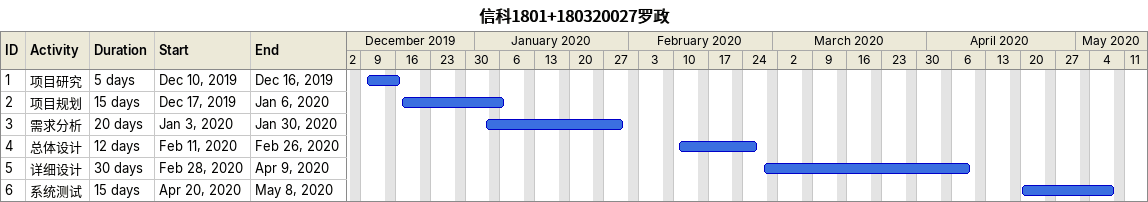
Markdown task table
信科1801+180320027罗政

| ID | Task | Duration | Start | Finish |
|---|---|---|---|---|
| 1 | 项目研究 | 5d | 2019-12-10 | 2019-12-16 |
| 2 | 项目规划 | 15d | 2019-12-17 | 2020-01-06 |
| 3 | 需求分析 | 20d | 2020-01-03 | 2020-01-30 |
| 4 | 总体设计 | 12d | 2020-02-11 | 2020-02-26 |
| 5 | 详细设计 | 30d | 2020-02-28 | 2020-04-09 |
| 6 | 系统测试 | 15d | 2020-04-20 | 2020-05-08 |
